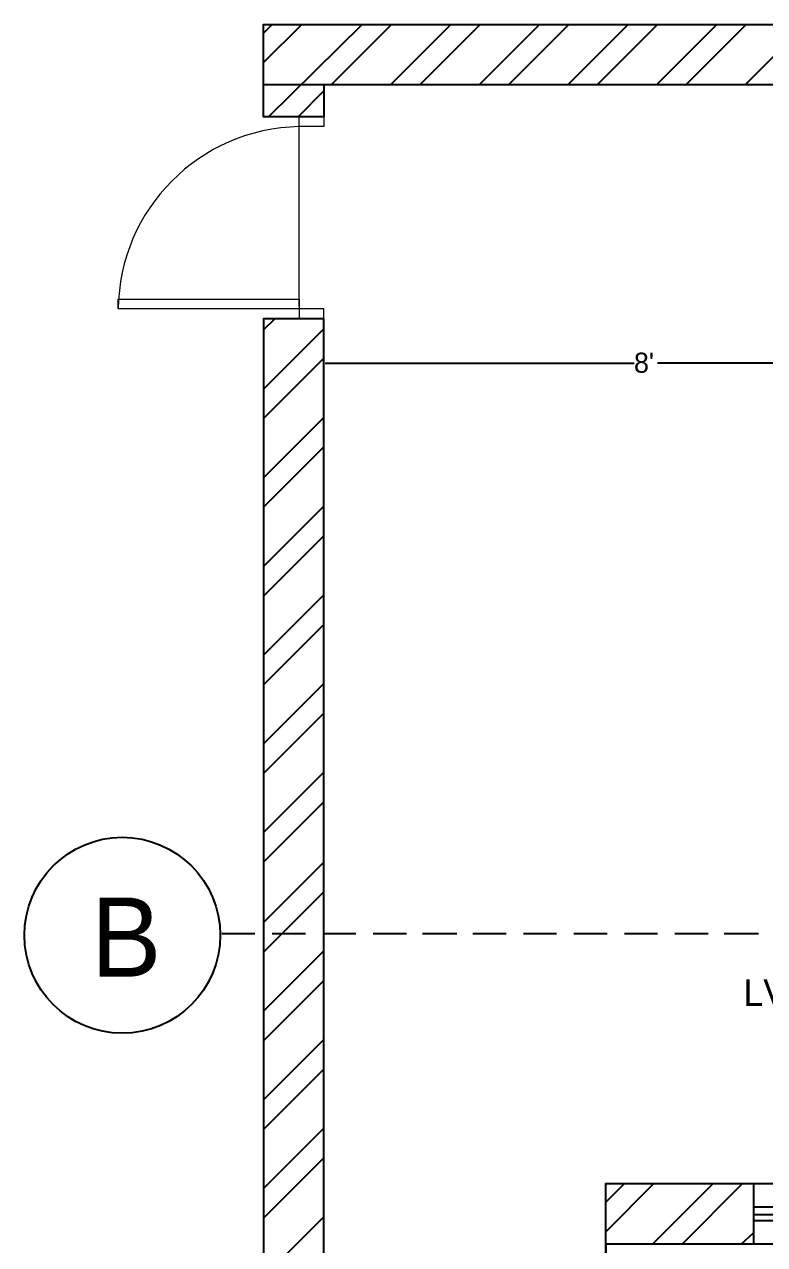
# Model space of a CAD drawing. Header units: inches. Extents: x 9636 to 21597, y -10243 to 557.
# Drawn here: x 14180.6 to 14291.1, y -2711.1 to -2529.1 of the extents above; entities that cross this region are included whole.
import ezdxf

# ---------------------------------------------------------------- set-up
doc = ezdxf.new("R2010")
doc.units = ezdxf.units.IN
doc.header["$MEASUREMENT"] = 0
for name, color, linetype in [('PDF2_0', 7, 'Continuous'), ('PDF2_A-Door-Frame', 1, 'Continuous'), ('PDF2_Text', 5, 'Continuous')]:
    doc.layers.add(name, color=color, linetype=linetype)
doc.layers.add('PDF2_A-Door-Swing', color=9, linetype='Continuous', true_color=0x808080)
doc.layers.add('PDF2_IEL-HATCH-002', color=7, linetype='Continuous', true_color=0xd7ebd2)
doc.styles.add('PDF Stylus BT', font='stylu.ttf')

msp = doc.modelspace()

# ---------------------------------------------------------------- linework, layer by layer
at = {"layer": 'PDF2_0', "lineweight": 25}
msp.add_lwpolyline([(14643.33, -2654.03), (14652.33, -2654.03), (14652.33, -2701.98), (14818.43, -2701.98), (14818.43, -2538.09), (14225.33, -2538.09), (14225.33, -2542.86), (14216.32, -2542.86), (14216.32, -2529.08), (14827.44, -2529.08), (14827.44, -2701.98), (14827.44, -2710.99), (14267.4, -2710.99), (14267.4, -2701.98), (14643.33, -2701.98)], close=True, dxfattribs=at)
for points in [[(14225.33, -2538.09), (14216.32, -2538.09)], [(14225.33, -2866.98), (14225.33, -2726.05), (14225.33, -2573), (14216.32, -2573), (14216.32, -2726.05), (14216.32, -2866.98), (14370.3, -2866.98), (14370.3, -2857.98), (14225.33, -2857.98)], [(14210.08, -2664.68), (14215.04, -2664.68)], [(14217.61, -2664.68), (14222.57, -2664.68)], [(14225.14, -2664.68), (14230.1, -2664.68)], [(14232.68, -2664.68), (14237.64, -2664.68)], [(14240.02, -2664.68), (14245.17, -2664.68)], [(14247.56, -2664.68), (14252.52, -2664.68)], [(14255.09, -2664.68), (14260.05, -2664.68)], [(14262.62, -2664.68), (14267.59, -2664.68)], [(14270.16, -2664.68), (14275.12, -2664.68)], [(14277.69, -2664.68), (14282.65, -2664.68)], [(14285.04, -2664.68), (14290.19, -2664.68)], [(14289.45, -2701.98), (14289.45, -2710.99)], [(14367.36, -2857.98), (14367.36, -2816.08), (14267.4, -2816.08), (14267.4, -2710.99), (14267.4, -2726.05), (14225.33, -2726.05)]]:
    msp.add_lwpolyline(points, dxfattribs=at)
at = {"layer": 'PDF2_0', "color": 254, "lineweight": 25, "true_color": 0xdbdbdb}
msp.add_lwpolyline([(14225.33, -2592.66), (14225.33, -2579.43)], dxfattribs=at)
at = {"layer": 'PDF2_0', "color": 5, "lineweight": 25}
for points in [[(14225.51, -2579.61), (14271.63, -2579.61)], [(14321.24, -2579.61), (14275.12, -2579.61)]]:
    msp.add_lwpolyline(points, dxfattribs=at)
at = {"layer": 'PDF2_0', "color": 143, "lineweight": 25, "true_color": 0x7aafdf}
for points in [[(14289.45, -2705.47), (14409.25, -2705.47)], [(14289.45, -2706.58), (14409.25, -2706.58)], [(14289.45, -2707.49), (14409.25, -2707.49)]]:
    msp.add_lwpolyline(points, dxfattribs=at)
at = {"layer": 'PDF2_0', "lineweight": 25}
msp.add_circle((14195.24, -2664.94), 14.61, dxfattribs=at)
at = {"layer": 'PDF2_0', "color": 5, "transparency": 33554559}
msp.add_solid([(14225.51, -2579.61), (14225.33, -2579.61), (14225.33, -2579.61)], dxfattribs=at)
at = {"layer": 'PDF2_A-Door-Frame', "lineweight": 5}
for points in [[(14221.65, -2542.86), (14225.33, -2542.86), (14225.33, -2544.33), (14221.65, -2544.33)], [(14221.65, -2573), (14225.33, -2573), (14225.33, -2571.53), (14221.65, -2571.53)]]:
    msp.add_lwpolyline(points, close=True, dxfattribs=at)
at = {"layer": 'PDF2_A-Door-Swing', "lineweight": 5}
msp.add_lwpolyline([(14221.65, -2571.16), (14221.65, -2544.15)], dxfattribs=at)
msp.add_lwpolyline([(14194.64, -2571.53), (14194.64, -2570.06), (14221.65, -2570.06), (14221.65, -2571.53)], close=True, dxfattribs=at)
msp.add_arc((14222.12, -2571.81), 27.48, 90.9687, 179.4197, dxfattribs=at)
at = {"layer": 'PDF2_IEL-HATCH-002', "color": 11, "lineweight": 25, "true_color": 0xf27172}
for points in [[(14216.32, -2530.37), (14217.61, -2529.08)], [(14216.32, -2534.78), (14222.02, -2529.08)], [(14217.06, -2542.86), (14231.02, -2529.08)], [(14226.43, -2538.09), (14235.43, -2529.08)], [(14235.25, -2538.09), (14244.25, -2529.08)], [(14239.66, -2538.09), (14248.66, -2529.08)], [(14248.48, -2538.09), (14257.48, -2529.08)], [(14252.89, -2538.09), (14261.89, -2529.08)], [(14261.71, -2538.09), (14270.71, -2529.08)], [(14266.12, -2538.09), (14275.12, -2529.08)], [(14274.93, -2538.09), (14283.94, -2529.08)], [(14279.34, -2538.09), (14288.35, -2529.08)], [(14288.16, -2538.09), (14297.17, -2529.08)], [(14221.47, -2542.86), (14225.33, -2539.01)], [(14216.32, -2574.65), (14217.98, -2573)], [(14216.32, -2583.47), (14225.33, -2574.47)], [(14216.32, -2587.88), (14225.33, -2578.88)], [(14216.32, -2596.7), (14225.33, -2587.7)], [(14216.32, -2601.11), (14225.33, -2592.11)], [(14216.32, -2609.93), (14225.33, -2600.93)], [(14216.32, -2614.34), (14225.33, -2605.34)], [(14216.32, -2623.16), (14225.33, -2614.16)], [(14216.32, -2627.57), (14225.33, -2618.57)], [(14216.32, -2636.39), (14225.33, -2627.38)], [(14216.32, -2640.8), (14225.33, -2631.79)], [(14216.32, -2649.62), (14225.33, -2640.61)], [(14216.32, -2654.03), (14225.33, -2645.02)], [(14216.32, -2663.03), (14225.33, -2654.03)], [(14216.32, -2667.44), (14225.33, -2658.44)], [(14216.32, -2676.26), (14225.33, -2667.26)], [(14216.32, -2680.67), (14225.33, -2671.67)], [(14216.32, -2689.49), (14225.33, -2680.49)], [(14216.32, -2693.9), (14225.33, -2684.89)], [(14216.32, -2702.72), (14225.33, -2693.71)], [(14216.32, -2707.13), (14225.33, -2698.12)], [(14267.4, -2704.74), (14270.16, -2701.98)], [(14267.4, -2709.15), (14274.57, -2701.98)], [(14274.38, -2710.99), (14283.39, -2701.98)], [(14278.79, -2710.99), (14287.8, -2701.98)], [(14216.32, -2715.95), (14225.33, -2706.94)], [(14287.61, -2710.99), (14289.45, -2709.33)]]:
    msp.add_lwpolyline(points, dxfattribs=at)

# ---------------------------------------------------------------- texts
at = {"layer": 'PDF2_Text', "insert": (14271.59, -2579.56), "char_height": 3, "attachment_point": 4, "style": 'PDF Stylus BT'}
msp.add_mtext("8'", dxfattribs=at)
at = {"layer": 'PDF2_Text', "color": 242, "true_color": 0xcd2027, "insert": (14190.55, -2665.21), "char_height": 11.8, "attachment_point": 4, "style": 'PDF Stylus BT'}
msp.add_mtext('B', dxfattribs=at)
at = {"layer": 'PDF2_Text', "color": 7, "insert": (14287.94, -2673.53), "char_height": 3.962, "attachment_point": 4, "style": 'PDF Stylus BT'}
msp.add_mtext('LVL+3\'3"', dxfattribs=at)

doc.saveas('drawing.dxf')
